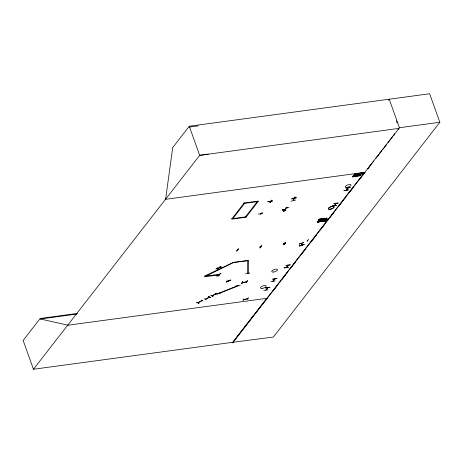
<?xml version="1.0" encoding="UTF-8"?>
<svg xmlns="http://www.w3.org/2000/svg" width="463" height="463" viewBox="0 0 463 463"><rect width="100%" height="100%" fill="white"/><g stroke="black" fill="none" stroke-linecap="round" stroke-linejoin="round"><path stroke-width="0.69" d="M293.889 198.662L294.161 198.43L293.53 200.438M247.618 273.581L247.711 260.877L248.058 260.432L233.769 262.365L204.519 276.776L219.398 274.854L218.548 275.913L216.667 276.098L217.523 275.068L219.41 274.889L218.548 275.913M327.601 220.602L317.363 221.985L327.775 220.376L317.554 221.725M328.215 219.827L317.965 221.21L328.389 219.607M318.278 220.816L328.516 219.416M326.531 218.901L318.77 219.96L318.966 219.717M326.6 218.82L318.909 219.705M327.011 218.287L319.348 219.225M327.11 218.154L319.273 219.236L327.127 218.154M352.407 176.924L360.336 175.616L352.412 176.814M354.068 174.84L364.3 173.596M354.345 174.597L363.906 173.301L354.253 174.592M354.785 174.059L364.456 172.601M360.631 175.164L352.985 176.171L360.816 175.002M196.787 302.252L198.98 303.253M198.812 303.363L196.636 302.333M204.125 298.768L206.319 299.746M212.916 296.534L210.954 295.423M236.616 251.102L238.416 248.81M238.364 248.776L236.547 251.079M260.524 214.577L262.33 212.297M260.003 247.931L261.809 245.645M269.917 202.476L271.955 200.155L269.923 202.447M270.103 202.412L271.903 200.12M283.819 244.678L285.607 242.398M241.588 283.813L242.768 281.631L241.605 283.79M241.79 283.738L242.716 281.602M243.052 300.794L243.347 298.826M301.523 243.376L301.963 245.066M165.592 199.31L172.514 149.063L172.213 148.229L189.257 126.243L388.648 99.279M248.255 297.541L247.728 299.549M301.303 243.469L301.708 245.153M317.248 222.136L327.682 220.504M318.851 219.867L326.635 218.767M352.887 176.212L360.741 175.112M353.003 176.16L360.689 175.176M354.166 174.852L364.474 173.376M263.8 290.324L268.019 289.861M270.751 281.602L275.138 280.919M336.404 205.416L332.121 205.994M344.107 190.264L344.102 190.594M344.096 190.582L348.384 190.004M216.84 293.588L221.187 292.917M240.262 285.37L236.026 285.931M284.103 267.938L288.484 267.273L284.213 267.834M291.673 198.772L296.378 197.753M291.077 201.191L295.672 200.051M293.571 200.282L293.299 200.514L294.138 198.453M265.912 290.017L267.846 287.737M267.811 287.778L266.132 289.971M272.933 281.191L274.866 278.917M335.802 203.674L336.161 203.442L334.448 205.659M347.852 188.123L348.205 187.88L346.417 190.166M228.641 280.995L228.45 281.024M260.501 213.663L260.854 213.437L260.663 213.68M238.086 285.659L238.451 285.387L238.254 285.613M218.802 274.843L219.144 274.397L204.519 276.098L233.08 262.573L248.614 260.605L248.29 273.326L247.502 273.454M286.273 267.562L286.614 267.319M288.206 265.299L286.504 267.492M246.837 281.736L242.386 282.644M247.34 280.578L246.391 282.766L247.311 280.63M334.217 205.734L335.912 203.5M346.266 190.189L348.043 187.897M270.143 201.474L269.767 201.7L269.946 201.469M286.256 267.562L288.021 265.507M284.103 209.988L284.583 209.745L284.247 209.994M286.921 207.875C287.824 208.072 286.829 206.539 287.17 207.684L286.967 207.852M282.366 209.658C281.753 210.85 290.897 209.762 282.285 209.982M285.677 210.243L282.413 209.866M77.356 313.434L40.194 318.463L23.15 340.45L33.463 369.248L232.854 342.284L364.514 172.415M33.463 369.248L199.675 155.336L208.367 154.133M244.169 203.008L231.65 219.155L245.934 217.228L258.452 201.075L244.169 203.008L244.042 202.649M232.825 218.6L244.655 203.338M245.442 216.892L257.272 201.631L257.144 201.278M388.347 100.338L389.215 99.221L429.647 93.752L439.85 122.255L273.367 337.052L232.854 342.284M265.698 287.888L269.993 287.32L265.6 287.963M277.013 278.506L272.626 279.212L276.903 278.558M273.153 281.145L274.837 278.94L274.652 279.166M334.02 203.587L338.303 203.008L333.939 203.662M346.052 188.03L350.352 187.463L345.988 188.117M327.133 220.035L327.729 219.271L327.191 220.185M232.935 342.522L399.424 127.724L439.85 122.255M272.701 291.412L278.003 284.577M281.973 279.449L285.949 274.322M286.834 273.182L287.714 272.041M291.69 266.914L295.66 261.786M301.401 254.384L305.377 249.256M310.673 242.421L314.649 237.293M315.529 236.153L316.414 235.013M320.39 229.885L324.36 224.758M329.662 217.923L334.078 212.228M339.373 205.393L343.349 200.265M344.229 199.125L345.114 197.985M348.645 193.43L353.061 187.729M358.362 180.894L362.778 175.199M368.079 168.353L372.067 163.213M372.952 162.067L373.838 160.927M378.259 155.215L381.801 150.649M382.687 149.508L383.572 148.363M388 142.65L392.867 136.371M393.753 135.231L394.638 134.085M398.18 129.518L399.065 128.378L199.675 155.336L189.257 126.243M232.085 343.083L266.937 298.311M367.616 168.966L370.689 165.019M375.962 158.248L378.595 154.862M379.469 153.733L380.349 152.611M384.302 147.529L386.495 144.711M393.521 135.688L394.841 133.992M267.927 201.723L272.296 201.029L267.938 201.66M258.325 214.109L262.596 213.53M267.915 201.648L272.279 201.011M237.565 249.997L238.023 249.852L237.548 249.916M226.546 281.116L230.817 280.549M219.19 292.998L219.155 293.206M284.595 210.277L284.184 210.41M283.755 211.417L285.717 209.102M294.908 196.989L293.096 199.345L295.122 196.995M285.74 209.12L283.709 211.458L285.422 208.929M260.015 246.877L260.432 246.895M261.595 245.668L259.61 247.96M245.621 273.535L249.8 273.048M283.582 243.758L284.056 243.7M283.234 244.765L285.214 242.456M285.22 243.544L284.849 243.521M307.212 240.563L307.687 240.5M307.038 241.553L308.642 239.273M213.096 296.407L210.885 295.423M284.132 209.953L287.355 207.673L287.124 207.227L287.268 207.638M228.427 281.024L228.097 280.943M247.89 298.658L243.388 299.827M197.909 302.727L201.937 300.626M202.03 300.666L198.031 302.75M216.175 293.814L212.031 295.874L216.059 293.774M285.787 207.366L289.039 207.713M205.271 299.248L209.392 297.177L205.329 299.306M293.941 198.251L293.664 198.181M284.577 210.352L284.149 210.405M261.178 246.721L261.589 246.738M246.773 281.753L242.299 282.748M201.139 299.978L203.141 301.043M217.448 294.144L215.064 293.224L217.257 294.231M210.462 297.576L208.263 296.65L210.682 297.53M261.74 213.368L262.099 213.298M285.156 243.555L284.745 243.613M307.316 240.482L307.75 240.424M216.615 275.514L220.978 273.511L216.713 275.578M226.216 282.025L230.528 280.022M230.516 280.005L226.216 282.054M303.705 242.502L299.086 244.105L303.728 242.6M299.515 245.888L304.145 244.331L299.555 246.032M299.544 245.992L304.174 244.452M293.652 198.193L293.947 198.158M243.405 299.758L247.971 298.566M354.878 173.938L364.514 172.549M296.332 197.811L291.742 198.951M237.646 249.893L237.976 249.858M261.479 246.773L261.196 246.802M189.552 127.07L198.251 125.872M40.194 318.463L40.385 318.995L68.015 325.205M165.123 199.374L365.307 172.288M354.154 174.858L364.398 173.475M243.822 203.454L258.105 201.521M348.483 189.888L344.165 190.426M246.275 216.782L231.992 218.715L231.865 218.357M332.116 206.018L336.433 205.433M318.885 219.815L326.71 218.669M328.406 219.584L318.26 220.839M317.988 221.187L328.232 219.803M317.242 222.13L327.509 220.724M40.385 318.995L76.829 314.064M67.546 325.275L267.406 298.247M283.692 243.677L284.039 243.619M260.061 246.872L260.49 246.814M208.281 296.592L210.497 297.593M347.007 187.388L347.013 187.399A3.033 1.117 -19.7 0 0 351 184.951A3.033 1.117 -19.7 0 0 346.393 185.576A3.033 1.117 -19.7 0 0 347.042 187.393L346.99 187.33M330.073 209.23L330.084 209.241A3.038 1.117 -19.7 0 0 334.083 206.799A3.038 1.117 -19.7 0 0 329.459 207.424A3.038 1.117 -19.7 0 0 330.113 209.247A3.033 1.117 -19.7 0 0 334.072 206.793A3.033 1.117 -19.7 0 0 329.465 207.418A3.033 1.117 -19.7 0 0 330.113 209.235L330.061 209.172M389.215 99.221L399.424 127.724M396.403 120.93L397.127 122.961M283.634 244.719L285.677 242.421L283.645 244.713M217.379 268.025L217.274 268.523L215.984 268.731L217.222 268.662L217.089 269.287L217.523 268.633L218.796 268.424L217.575 268.494L217.708 267.857L217.379 268.025M220.07 266.659L219.971 267.157L218.675 267.365L219.919 267.296L219.786 267.921L220.214 267.261L221.493 267.053L220.272 267.128L220.405 266.491L220.07 266.659M286.093 265.397L290.388 264.853L286.105 265.409M217.425 275.433C217.379 276.915 220.197 274.055 217.425 275.433M238.121 285.497L219.005 293.148L219.213 293.444L238.323 285.793L238.121 285.497M273.517 272.041A3.05 1.123 -19.7 0 0 277.499 269.582A3.05 1.123 -19.7 0 0 272.863 270.213A3.05 1.123 -19.7 0 0 273.517 272.041M262.232 288.38A3.05 1.123 -19.7 0 0 266.213 285.92A3.05 1.123 -19.7 0 0 261.578 286.551A3.05 1.123 -19.7 0 0 262.232 288.38"/></g></svg>
